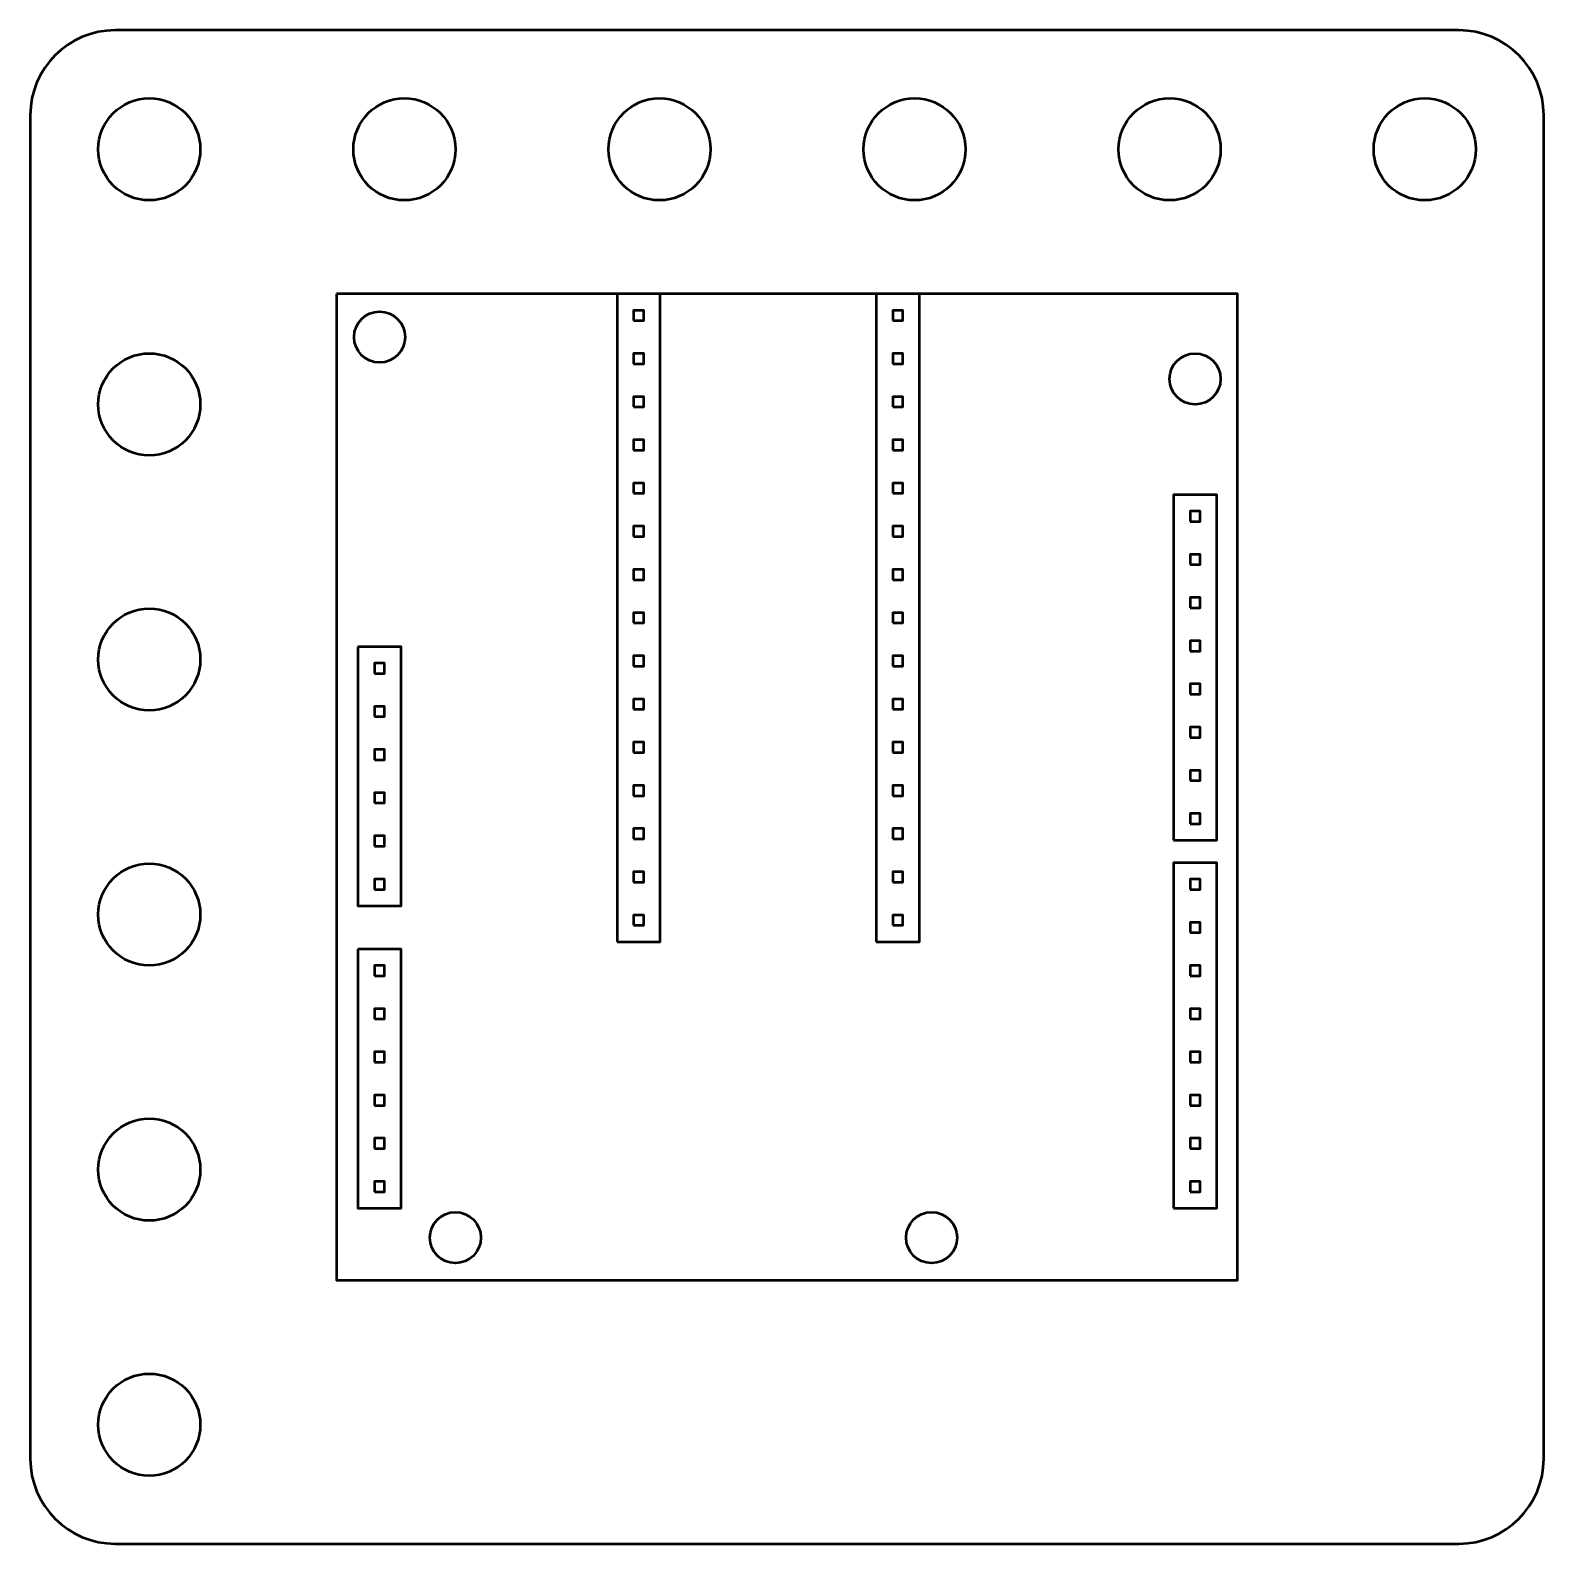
# Model space of a CAD drawing. Header units: centimetres. Extents: x -55 to 43, y -73 to 74.
# Drawn here: x -4.45 to 4.45, y 21.05 to 29.95 of the extents above; entities that cross this region are included whole.
import ezdxf

# ---------------------------------------------------------------- set-up
doc = ezdxf.new("R2010")
doc.units = ezdxf.units.CM
doc.header["$MEASUREMENT"] = 0
doc.layers.add('Layer 1', color=7, linetype='Continuous')

msp = doc.modelspace()

# ---------------------------------------------------------------- linework, layer by layer
at = {"layer": 'Layer 1', "color": 4, "lineweight": 53}
for points in [[(-0.999, 24.58999), (-0.745, 24.58999), (-0.745, 28.39999), (-0.999, 28.39999), (-0.999, 24.58999)], [(0.525, 24.58999), (0.779, 24.58999), (0.779, 28.39999), (0.525, 28.39999), (0.525, 24.58999)], [(-0.902, 28.243), (-0.842, 28.243), (-0.842, 28.303), (-0.902, 28.303), (-0.902, 28.243)], [(0.622, 28.243), (0.682, 28.243), (0.682, 28.303), (0.622, 28.303), (0.622, 28.243)], [(-0.902, 27.989), (-0.842, 27.989), (-0.842, 28.049), (-0.902, 28.049), (-0.902, 27.989)], [(0.622, 27.989), (0.682, 27.989), (0.682, 28.049), (0.622, 28.049), (0.622, 27.989)], [(-0.902, 27.735), (-0.842, 27.735), (-0.842, 27.795), (-0.902, 27.795), (-0.902, 27.735)], [(0.622, 27.735), (0.682, 27.735), (0.682, 27.795), (0.622, 27.795), (0.622, 27.735)], [(-0.902, 27.481), (-0.842, 27.481), (-0.842, 27.541), (-0.902, 27.541), (-0.902, 27.481)], [(0.622, 27.481), (0.682, 27.481), (0.682, 27.541), (0.622, 27.541), (0.622, 27.481)], [(-0.902, 27.227), (-0.842, 27.227), (-0.842, 27.287), (-0.902, 27.287), (-0.902, 27.227)], [(0.622, 27.227), (0.682, 27.227), (0.682, 27.287), (0.622, 27.287), (0.622, 27.227)], [(2.273, 25.18675), (2.527, 25.18675), (2.527, 27.21875), (2.273, 27.21875), (2.273, 25.18675)], [(2.37, 27.06175), (2.43, 27.06175), (2.43, 27.12175), (2.37, 27.12175), (2.37, 27.06175)], [(-0.902, 26.973), (-0.842, 26.973), (-0.842, 27.033), (-0.902, 27.033), (-0.902, 26.973)], [(0.622, 26.973), (0.682, 26.973), (0.682, 27.033), (0.622, 27.033), (0.622, 26.973)], [(2.37, 26.80775), (2.43, 26.80775), (2.43, 26.86775), (2.37, 26.86775), (2.37, 26.80775)], [(-0.902, 26.719), (-0.842, 26.719), (-0.842, 26.779), (-0.902, 26.779), (-0.902, 26.719)], [(0.622, 26.719), (0.682, 26.719), (0.682, 26.779), (0.622, 26.779), (0.622, 26.719)], [(2.37, 26.55375), (2.43, 26.55375), (2.43, 26.61375), (2.37, 26.61375), (2.37, 26.55375)], [(-0.902, 26.465), (-0.842, 26.465), (-0.842, 26.525), (-0.902, 26.525), (-0.902, 26.465)], [(0.622, 26.465), (0.682, 26.465), (0.682, 26.525), (0.622, 26.525), (0.622, 26.465)], [(2.37, 26.29975), (2.43, 26.29975), (2.43, 26.35975), (2.37, 26.35975), (2.37, 26.29975)], [(-0.902, 26.211), (-0.842, 26.211), (-0.842, 26.271), (-0.902, 26.271), (-0.902, 26.211)], [(0.622, 26.211), (0.682, 26.211), (0.682, 26.271), (0.622, 26.271), (0.622, 26.211)], [(-2.426, 26.168), (-2.366, 26.168), (-2.366, 26.228), (-2.426, 26.228), (-2.426, 26.168)], [(2.37, 26.04575), (2.43, 26.04575), (2.43, 26.10575), (2.37, 26.10575), (2.37, 26.04575)], [(-0.902, 25.957), (-0.842, 25.957), (-0.842, 26.017), (-0.902, 26.017), (-0.902, 25.957)], [(0.622, 25.957), (0.682, 25.957), (0.682, 26.017), (0.622, 26.017), (0.622, 25.957)], [(-2.426, 25.914), (-2.366, 25.914), (-2.366, 25.974), (-2.426, 25.974), (-2.426, 25.914)], [(2.37, 25.79175), (2.43, 25.79175), (2.43, 25.85175), (2.37, 25.85175), (2.37, 25.79175)], [(-0.902, 25.703), (-0.842, 25.703), (-0.842, 25.763), (-0.902, 25.763), (-0.902, 25.703)], [(0.622, 25.703), (0.682, 25.703), (0.682, 25.763), (0.622, 25.763), (0.622, 25.703)], [(-2.426, 25.66), (-2.366, 25.66), (-2.366, 25.72), (-2.426, 25.72), (-2.426, 25.66)], [(2.37, 25.53775), (2.43, 25.53775), (2.43, 25.59775), (2.37, 25.59775), (2.37, 25.53775)], [(-2.426, 25.406), (-2.366, 25.406), (-2.366, 25.466), (-2.426, 25.466), (-2.426, 25.406)], [(-0.902, 25.449), (-0.842, 25.449), (-0.842, 25.509), (-0.902, 25.509), (-0.902, 25.449)], [(0.622, 25.449), (0.682, 25.449), (0.682, 25.509), (0.622, 25.509), (0.622, 25.449)], [(2.37, 25.28375), (2.43, 25.28375), (2.43, 25.34375), (2.37, 25.34375), (2.37, 25.28375)], [(-2.426, 25.152), (-2.366, 25.152), (-2.366, 25.212), (-2.426, 25.212), (-2.426, 25.152)], [(-0.902, 25.195), (-0.842, 25.195), (-0.842, 25.255), (-0.902, 25.255), (-0.902, 25.195)], [(0.622, 25.195), (0.682, 25.195), (0.682, 25.255), (0.622, 25.255), (0.622, 25.195)], [(2.273, 23.02301), (2.527, 23.02301), (2.527, 25.05501), (2.273, 25.05501), (2.273, 23.02301)], [(-2.426, 24.898), (-2.366, 24.898), (-2.366, 24.958), (-2.426, 24.958), (-2.426, 24.898)], [(-0.902, 24.941), (-0.842, 24.941), (-0.842, 25.001), (-0.902, 25.001), (-0.902, 24.941)], [(0.622, 24.941), (0.682, 24.941), (0.682, 25.001), (0.622, 25.001), (0.622, 24.941)], [(2.37, 24.89801), (2.43, 24.89801), (2.43, 24.95801), (2.37, 24.95801), (2.37, 24.89801)], [(-0.902, 24.687), (-0.842, 24.687), (-0.842, 24.747), (-0.902, 24.747), (-0.902, 24.687)], [(0.622, 24.687), (0.682, 24.687), (0.682, 24.747), (0.622, 24.747), (0.622, 24.687)], [(2.37, 24.64401), (2.43, 24.64401), (2.43, 24.70401), (2.37, 24.70401), (2.37, 24.64401)], [(-2.426, 24.39), (-2.366, 24.39), (-2.366, 24.45), (-2.426, 24.45), (-2.426, 24.39)], [(2.37, 24.39001), (2.43, 24.39001), (2.43, 24.45001), (2.37, 24.45001), (2.37, 24.39001)], [(-2.426, 24.136), (-2.366, 24.136), (-2.366, 24.196), (-2.426, 24.196), (-2.426, 24.136)], [(2.37, 24.13601), (2.43, 24.13601), (2.43, 24.19601), (2.37, 24.19601), (2.37, 24.13601)], [(-2.426, 23.882), (-2.366, 23.882), (-2.366, 23.942), (-2.426, 23.942), (-2.426, 23.882)], [(2.37, 23.88201), (2.43, 23.88201), (2.43, 23.94201), (2.37, 23.94201), (2.37, 23.88201)], [(-2.426, 23.628), (-2.366, 23.628), (-2.366, 23.688), (-2.426, 23.688), (-2.426, 23.628)], [(2.37, 23.62801), (2.43, 23.62801), (2.43, 23.68801), (2.37, 23.68801), (2.37, 23.62801)], [(-2.426, 23.374), (-2.366, 23.374), (-2.366, 23.434), (-2.426, 23.434), (-2.426, 23.374)], [(2.37, 23.37401), (2.43, 23.37401), (2.43, 23.43401), (2.37, 23.43401), (2.37, 23.37401)], [(-2.426, 23.12), (-2.366, 23.12), (-2.366, 23.18), (-2.426, 23.18), (-2.426, 23.12)], [(2.37, 23.12001), (2.43, 23.12001), (2.43, 23.18001), (2.37, 23.18001), (2.37, 23.12001)]]:
    msp.add_lwpolyline(points, close=True, dxfattribs=at)
at = {"layer": 'Layer 1', "lineweight": 53}
for centre in [(-3.74999, 29.24999), (-2.24999, 29.24999), (-0.74999, 29.24999), (0.75001, 29.24999), (2.25001, 29.24999), (3.75001, 29.24999), (-3.74999, 27.74999), (-3.74999, 26.24999), (-3.74999, 24.74999), (-3.74999, 23.24999), (-3.74999, 21.74999)]:
    msp.add_ellipse(centre, major_axis=(0, 0.30001), ratio=1, dxfattribs=at)
at = {"layer": 'Layer 1', "color": 4, "lineweight": 53}
for centre in [(-2.396, 28.146), (2.4, 27.9), (-1.95, 22.85), (0.85, 22.85)]:
    msp.add_ellipse(centre, major_axis=(0, 0.15), ratio=1, dxfattribs=at)
at = {"layer": 'Layer 1', "lineweight": 53}
msp.add_open_spline([(-4.45, 21.55), (-4.45, 21.55), (-4.45, 29.45), (-4.45, 29.45), (-4.45, 29.45), (-4.45, 29.72614), (-4.22614, 29.95), (-3.95, 29.95), (-3.95, 29.95), (-3.95, 29.95), (3.95, 29.95), (3.95, 29.95), (3.95, 29.95), (4.22614, 29.95), (4.45, 29.72614), (4.45, 29.45), (4.45, 29.45), (4.45, 29.45), (4.45, 21.55), (4.45, 21.55), (4.45, 21.55), (4.45, 21.27386), (4.22614, 21.05), (3.95, 21.05), (3.95, 21.05), (3.95, 21.05), (-3.95, 21.05), (-3.95, 21.05), (-3.95, 21.05), (-4.22614, 21.05), (-4.45, 21.27386), (-4.45, 21.55)], degree=3, knots=[0, 0, 0, 0, 0.1111111, 0.1111111, 0.1111111, 0.1111111, 0.2222222, 0.2222222, 0.2222222, 0.2222222, 0.3333333, 0.3333333, 0.3333333, 0.3333333, 0.4444444, 0.4444444, 0.4444444, 0.4444444, 0.5555556, 0.5555556, 0.5555556, 0.5555556, 0.6666667, 0.6666667, 0.6666667, 0.6666667, 0.7777778, 0.7777778, 0.7777778, 0.7777778, 1, 1, 1, 1], dxfattribs=at)
at = {"layer": 'Layer 1', "color": 4, "lineweight": 53}
for points in [[(-2.65, 28.4), (-2.65, 28.4), (2.65, 28.4), (2.65, 28.4), (2.65, 28.4), (2.65, 28.4), (2.65, 22.6), (2.65, 22.6), (2.65, 22.6), (2.65, 22.6), (-2.65, 22.6), (-2.65, 22.6), (-2.65, 22.6), (-2.65, 22.6), (-2.65, 28.4), (-2.65, 28.4)], [(-2.523, 26.325), (-2.523, 26.325), (-2.269, 26.325), (-2.269, 26.325), (-2.269, 26.325), (-2.269, 26.325), (-2.269, 24.801), (-2.269, 24.801), (-2.269, 24.801), (-2.269, 24.801), (-2.523, 24.801), (-2.523, 24.801), (-2.523, 24.801), (-2.523, 24.801), (-2.523, 26.325), (-2.523, 26.325)], [(-2.523, 24.547), (-2.523, 24.547), (-2.269, 24.547), (-2.269, 24.547), (-2.269, 24.547), (-2.269, 24.547), (-2.269, 23.023), (-2.269, 23.023), (-2.269, 23.023), (-2.269, 23.023), (-2.523, 23.023), (-2.523, 23.023), (-2.523, 23.023), (-2.523, 23.023), (-2.523, 24.547), (-2.523, 24.547)]]:
    msp.add_open_spline(points, degree=3, knots=[0, 0, 0, 0, 0.2, 0.2, 0.2, 0.2, 0.4, 0.4, 0.4, 0.4, 0.6, 0.6, 0.6, 0.6, 1, 1, 1, 1], dxfattribs=at)

doc.saveas('drawing.dxf')
